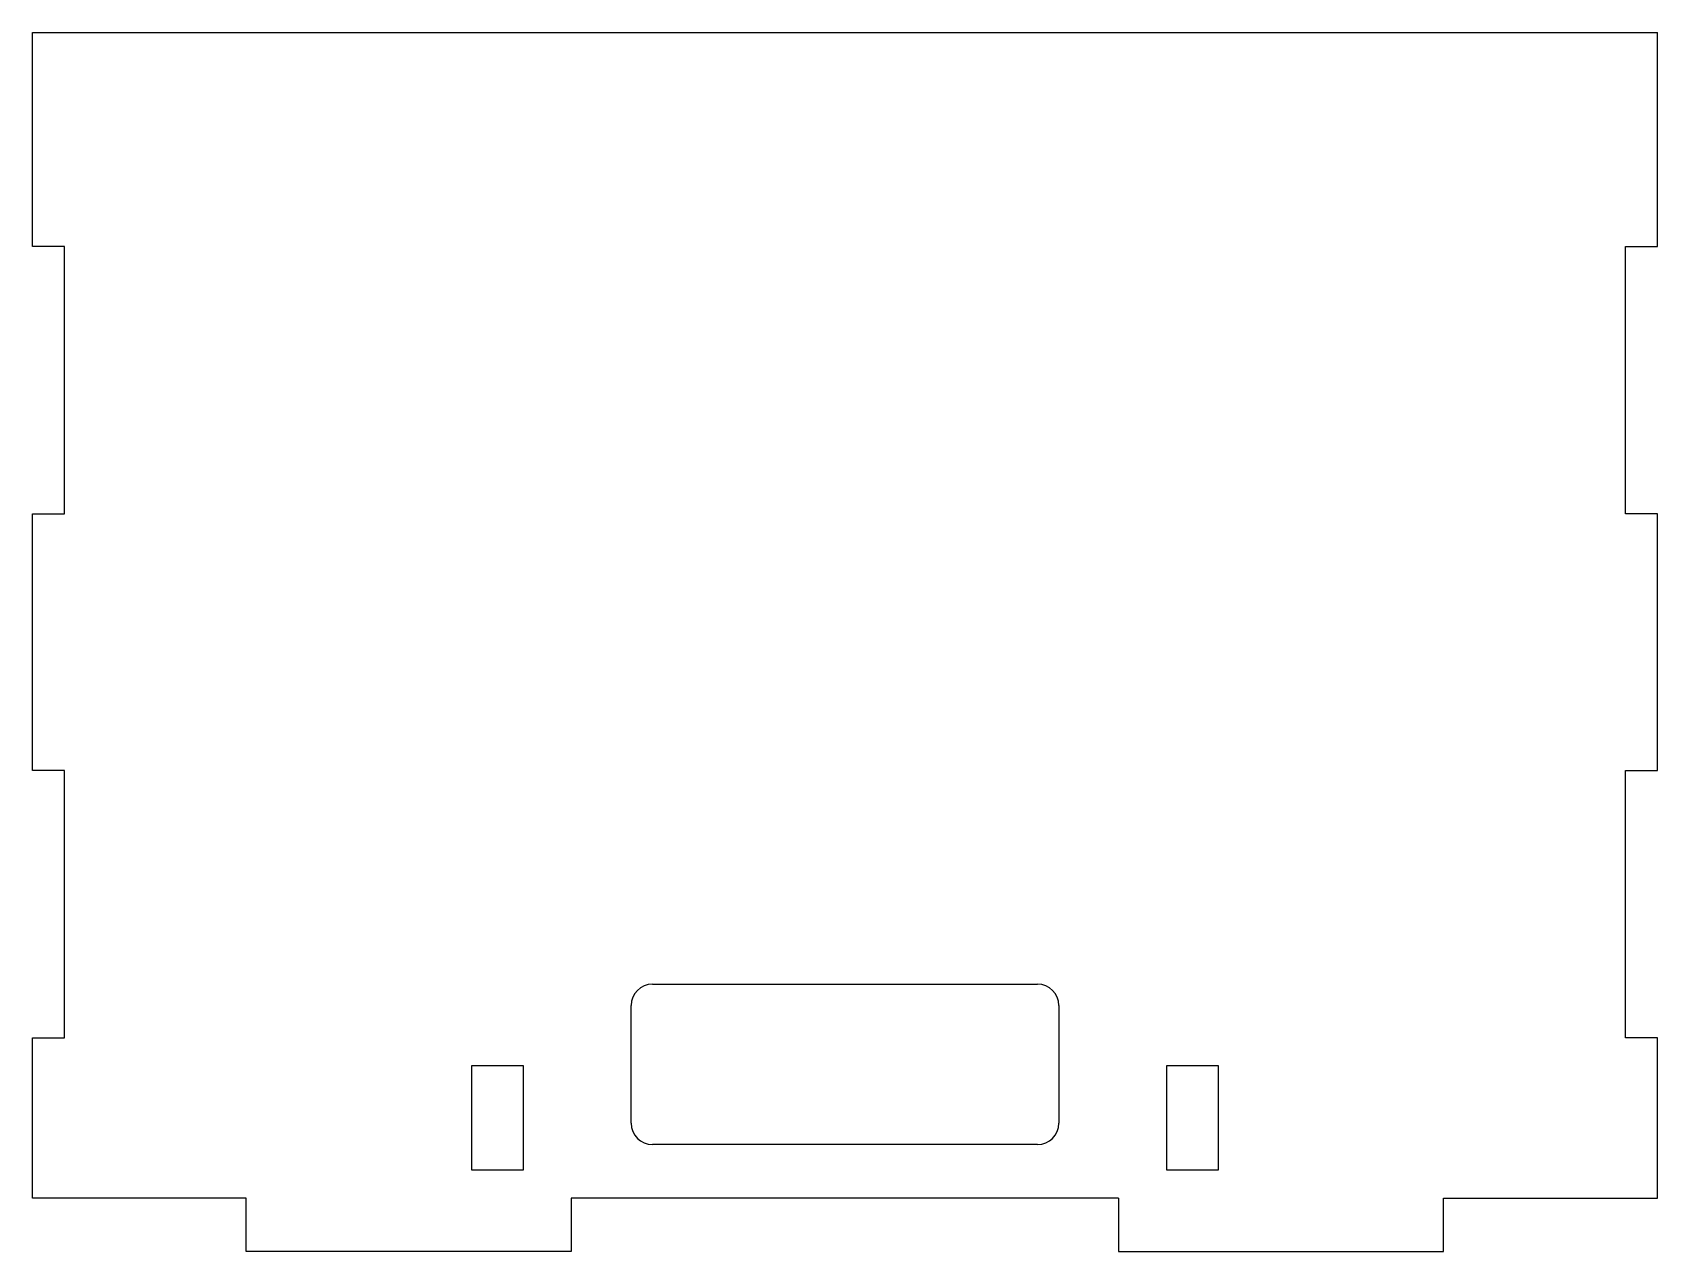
# Model space of a CAD drawing. Header units: millimetres. Extents: x 4 to 156, y 179 to 293.
import ezdxf

# ---------------------------------------------------------------- set-up
doc = ezdxf.new("R2010")
doc.units = ezdxf.units.MM

msp = doc.modelspace()

# ---------------------------------------------------------------- linework, layer by layer
at = {"color": 7, "linetype": 'Continuous', "lineweight": 25}
for p, q in [((3.89, 293.38), (155.89, 293.38)), ((3.89, 273.38), (3.89, 293.38)), ((155.89, 273.38), (155.89, 293.38)), ((6.89, 273.38), (3.89, 273.38)), ((6.89, 248.38), (6.89, 273.38)), ((152.89, 273.38), (155.89, 273.38)), ((152.89, 248.38), (152.89, 273.38)), ((3.89, 224.38), (3.89, 248.38)), ((3.89, 248.38), (6.89, 248.38)), ((155.89, 248.38), (152.89, 248.38)), ((155.89, 224.38), (155.89, 248.38)), ((6.89, 224.38), (3.89, 224.38)), ((6.89, 199.38), (6.89, 224.38)), ((152.89, 224.38), (155.89, 224.38)), ((152.89, 199.38), (152.89, 224.38)), ((61.89, 204.38), (97.89, 204.38)), ((59.89, 191.38), (59.89, 202.38)), ((99.89, 202.38), (99.89, 191.38)), ((3.89, 184.38), (3.89, 199.38)), ((3.89, 199.38), (6.89, 199.38)), ((155.89, 199.38), (152.89, 199.38)), ((155.89, 184.38), (155.89, 199.38)), ((44.99, 196.78), (49.79, 196.78)), ((44.99, 186.98), (44.99, 196.78)), ((49.79, 196.78), (49.79, 186.98)), ((109.99, 196.78), (114.79, 196.78)), ((109.99, 186.98), (109.99, 196.78)), ((114.79, 196.78), (114.79, 186.98)), ((97.89, 189.38), (61.89, 189.38)), ((49.79, 186.98), (44.99, 186.98)), ((114.79, 186.98), (109.99, 186.98)), ((23.89, 184.38), (3.89, 184.38)), ((23.89, 179.38), (23.89, 184.38)), ((105.49, 184.38), (54.29, 184.38)), ((54.29, 184.38), (54.29, 179.38)), ((105.49, 184.38), (105.49, 179.38)), ((135.89, 184.38), (155.89, 184.38)), ((135.89, 179.38), (135.89, 184.38)), ((54.29, 179.38), (23.89, 179.38)), ((105.49, 179.38), (135.89, 179.38))]:
    msp.add_line(p, q, dxfattribs=at)
for centre, start, end in [((61.89, 202.38), 90, 180), ((97.89, 202.38), 0, 90), ((61.89, 191.38), 180, 270), ((97.89, 191.38), 270, 0)]:
    msp.add_arc(centre, 2, start, end, dxfattribs=at)

doc.saveas('drawing.dxf')
